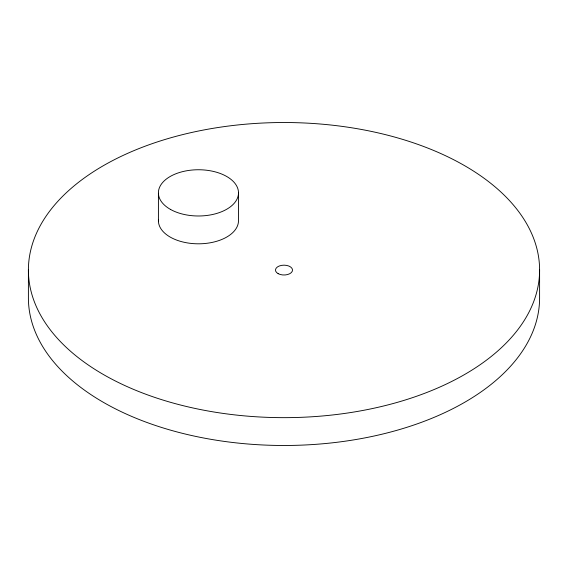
<?xml version="1.0" encoding="UTF-8"?>
<svg xmlns="http://www.w3.org/2000/svg" width="568" height="568" viewBox="0 0 568 568"><rect width="100%" height="100%" fill="white"/><g stroke="black" fill="none" stroke-linecap="round" stroke-linejoin="round"><path stroke-width="0.85" d="M539.6 270.084A255.6 147.566 0 0 1 156.2 397.884A255.6 147.566 0 0 1 156.2 142.291A255.6 147.566 0 0 1 539.6 270.084L539.6 297.916A255.6 147.566 0 0 1 284 445.482A255.6 147.566 0 0 1 28.4 297.916L28.4 270.084M238.489 192.474L238.489 220.306A40.044 23.118 0 0 1 197.643 243.807A40.044 23.118 0 0 1 158.472 219.369M158.415 193.262L158.415 221.087M278.135 273.655A8.52 4.92 0 0 0 292.286 271.234A8.52 4.92 0 0 0 281.579 265.37A8.52 4.92 0 0 0 278.135 273.655M170.62 209.493A40.044 23.118 0 0 0 237.303 198.473A40.044 23.118 0 0 0 187.433 170.641A40.044 23.118 0 0 0 170.62 209.493"/></g></svg>
